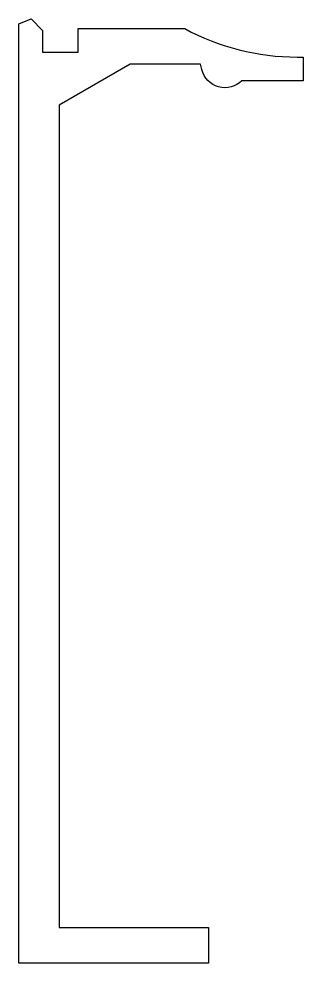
# Model space of a CAD drawing. Header units: millimetres. Extents: x 0.2 to 12.2, y -40 to -0.1.
import ezdxf

# ---------------------------------------------------------------- set-up
doc = ezdxf.new("R2010")
doc.units = ezdxf.units.MM

msp = doc.modelspace()

# ---------------------------------------------------------------- linework, layer by layer
msp.add_lwpolyline([(7.2, -0.5, 0.124369), (11.95, -1.7), (12.2, -1.7), (12.2, -2.7), (9.614, -2.7, -0.590401), (7.927, -2.231), (7.872, -2), (4.9, -2), (1.9, -3.732), (1.9, -38.5), (8.2, -38.5), (8.2, -40), (0.2, -40), (0.2, -0.3), (0.712, -0.088), (1.2, -0.576), (1.2, -1.5), (2.7, -1.5), (2.7, -0.5), (7.2, -0.5)], format="xyb", close=True)

doc.saveas('drawing.dxf')
